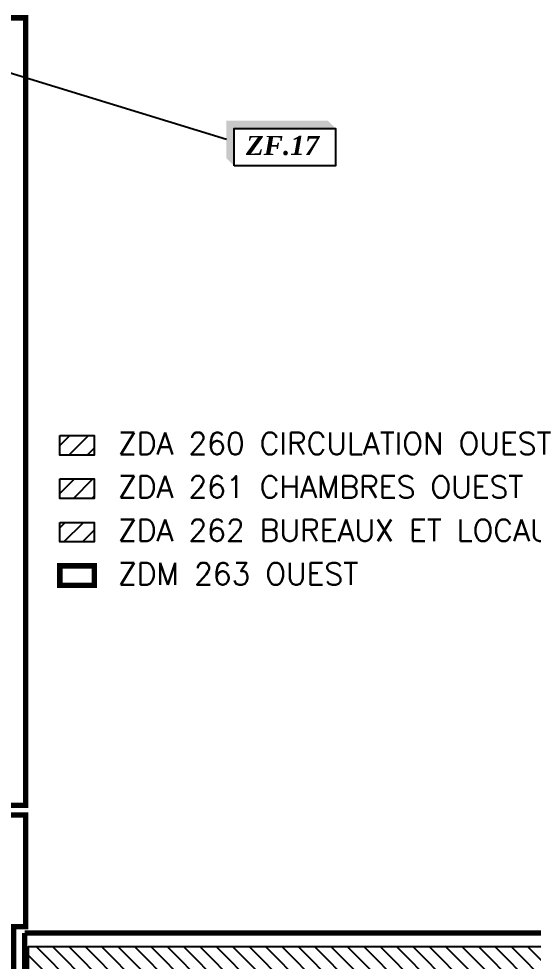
# Model space of a CAD drawing. Header units: millimetres. Extents: x 118.5 to 196.2, y -9.6 to 71.6.
# Drawn here: x 149.42 to 163.52, y 16.77 to 42.59 of the extents above; entities that cross this region are included whole.
import ezdxf

# ---------------------------------------------------------------- set-up
doc = ezdxf.new("R2010")
doc.units = ezdxf.units.MM
doc.linetypes.add('CONTINU', pattern=[0])
doc.layers.add('ATEIS ZONES MES', color=7, linetype='Continuous')
doc.layers.add('JCC-ZONING ZDA-ZDM', color=5, linetype='Continuous')
doc.styles.get("Standard").update_dxf_attribs({"font": 'romans.shx'})

msp = doc.modelspace()

# ---------------------------------------------------------------- hatches: boundary and pattern name
at = {"layer": 'JCC-ZONING ZDA-ZDM'}
h = msp.add_hatch(dxfattribs=at)
h.set_pattern_fill('ANSI31', color=56, scale=0.1125, style=0)
h.set_pattern_definition([(45, (112.36875, -28.4949), (-0.2525697, 0.2525697), [])])
h.paths.add_polyline_path([(150.541, 31.173), (151.487, 31.173), (151.487, 30.635), (150.541, 30.635)])
h = msp.add_hatch(dxfattribs=at)
h.set_pattern_fill('ANSI31', color=4, scale=0.1125, style=0)
h.set_pattern_definition([(45, (112.36875, -30.82025), (-0.2525697, 0.2525697), [])])
h.paths.add_polyline_path([(150.541, 29.982), (151.487, 29.982), (151.487, 29.445), (150.541, 29.445)])
h = msp.add_hatch(dxfattribs=at)
h.set_pattern_fill('ANSI31', color=31, scale=0.1125, style=0)
h.set_pattern_definition([(45, (101.42126, -73.0086), (-0.2525697, 0.2525697), [])])
h.paths.add_polyline_path([(150.541, 28.792), (151.487, 28.792), (151.487, 28.255), (150.541, 28.255)])
h = msp.add_hatch(dxfattribs=at)
h.set_pattern_fill('ANSI31', color=174, scale=0.1, angle=180, style=0)
h.set_pattern_definition([(315, (127.24325, 17.36704), (-0.2245064, -0.2245064), [])])
h.paths.add_polyline_path([(149.737, 12.922), (150.898, 12.922), (150.898, 13.38), (150.98, 13.462), (151.643, 14.072), (154.778, 14.072), (154.86, 13.99), (155.508, 13.342), (155.508, 12.922), (158.047, 12.922), (158.047, 13.342), (158.777, 14.072), (161.978, 14.072), (162.708, 13.342), (162.708, 12.922), (165.248, 12.922), (165.248, 13.342), (165.978, 14.072), (167.478, 14.072), (167.478, 17.162), (149.678, 17.162), (149.678, 12.922)])

# ---------------------------------------------------------------- linework, layer by layer
at = {"layer": 'ATEIS ZONES MES', "color": 5}
msp.add_line((155.11, 39.281), (144.157, 42.643), dxfattribs=at)
at = {"layer": 'ATEIS ZONES MES', "color": 5, "linetype": 'CONTINU'}
msp.add_lwpolyline([(155.319, 38.556), (155.32, 39.58), (158.099, 39.578), (158.099, 38.555)], close=True, dxfattribs=at)
for points in [[(155.11, 39.795), (155.109, 38.766), (155.32, 39.585)], [(157.89, 39.794), (155.11, 39.795), (155.32, 39.585)], [(155.32, 39.585), (158.099, 39.584), (157.89, 39.794)], [(155.109, 38.766), (155.319, 38.556), (155.32, 39.585)]]:
    msp.add_solid(points, dxfattribs=at)
at = {"layer": 'JCC-ZONING ZDA-ZDM', "const_width": 0.15}
msp.add_lwpolyline([(125.927, 42.692), (125.927, 28.092), (127.202, 28.092), (127.202, 21.092), (128.127, 21.092), (128.127, 21.092), (128.127, 21.092), (128.127, 21.092), (128.127, 21.092), (128.127, 21.092), (132.754, 21.092), (132.754, 20.405), (134.505, 20.405), (134.505, 20.671), (134.505, 20.872), (142.177, 20.866), (142.177, 21.042), (149.608, 21.042), (149.608, 42.612), (145.667, 42.612), (145.667, 42.712)], dxfattribs=at)
at = {"layer": 'JCC-ZONING ZDA-ZDM', "color": 56}
msp.add_lwpolyline([(150.541, 31.173), (151.487, 31.173), (151.487, 30.635), (150.541, 30.635)], close=True, dxfattribs=at)
at = {"layer": 'JCC-ZONING ZDA-ZDM', "color": 4}
msp.add_lwpolyline([(150.541, 29.982), (151.487, 29.982), (151.487, 29.445), (150.541, 29.445)], close=True, dxfattribs=at)
at = {"layer": 'JCC-ZONING ZDA-ZDM', "color": 31}
msp.add_lwpolyline([(150.541, 28.792), (151.487, 28.792), (151.487, 28.255), (150.541, 28.255)], close=True, dxfattribs=at)
at = {"layer": 'JCC-ZONING ZDA-ZDM', "const_width": 0.15}
msp.add_lwpolyline([(150.541, 27.602), (151.487, 27.602), (151.487, 27.065), (150.541, 27.065)], close=True, dxfattribs=at)
at = {"layer": 'JCC-ZONING ZDA-ZDM', "color": 17, "const_width": 0.15}
msp.add_lwpolyline([(149.427, 20.775), (149.608, 20.775), (149.608, 17.717), (149.277, 17.717), (149.277, 9.257), (147.249, 9.253), (147.249, 6.617), (127.202, 6.617), (127.202, 20.792), (132.487, 20.792), (132.487, 20.132), (134.796, 20.132), (134.796, 20.56), (142.272, 20.55), (142.313, 20.55), (142.313, 20.775), (149.608, 20.775)], dxfattribs=at)
at = {"layer": 'JCC-ZONING ZDA-ZDM', "color": 1, "const_width": 0.15}
for points in [[(149.577, 17.542), (149.577, 8.81), (149.577, 8.961), (147.527, 8.961), (147.527, 6.332), (140.478, 6.332), (140.478, -4.508), (147.678, -4.508), (147.678, -3.783), (149.327, -3.783), (149.327, -4.683), (167.528, -4.683)], [(167.527, 17.542), (149.878, 17.542), (149.577, 17.542)]]:
    msp.add_lwpolyline(points, dxfattribs=at)
at = {"layer": 'JCC-ZONING ZDA-ZDM', "color": 174}
msp.add_lwpolyline([(149.737, 12.922), (150.898, 12.922), (150.898, 13.38), (150.98, 13.462), (151.643, 14.072), (154.778, 14.072), (154.86, 13.99), (155.508, 13.342), (155.508, 12.922), (158.047, 12.922), (158.047, 13.342), (158.777, 14.072), (161.978, 14.072), (162.708, 13.342), (162.708, 12.922), (165.248, 12.922), (165.248, 13.342), (165.978, 14.072), (167.478, 14.072), (167.478, 17.162), (149.678, 17.162), (149.678, 12.922), (149.737, 12.922)], dxfattribs=at)

# ---------------------------------------------------------------- texts
at = {"layer": 'ATEIS ZONES MES', "insert": (155.645, 39.38), "char_height": 0.525, "width": 10.93839, "attachment_point": 1, "rotation": 359.9802}
msp.add_mtext('{\\fTimes New Roman|b1|i1|c0|p18;ZF.17}', dxfattribs=at)
at = {"layer": 'JCC-ZONING ZDA-ZDM', "color": 56, "insert": (152.139, 31.253), "char_height": 0.6, "width": 18.5478, "attachment_point": 1}
msp.add_mtext('ZDA 260 CIRCULATION OUEST', dxfattribs=at)
at = {"layer": 'JCC-ZONING ZDA-ZDM', "color": 4, "insert": (152.139, 30.063), "char_height": 0.6, "width": 18.5478, "attachment_point": 1}
msp.add_mtext('ZDA 261 CHAMBRES OUEST', dxfattribs=at)
at = {"layer": 'JCC-ZONING ZDA-ZDM', "color": 31, "insert": (152.139, 28.873), "char_height": 0.6, "width": 18.5478, "attachment_point": 1}
msp.add_mtext('ZDA 262 BUREAUX ET LOCAUX OUEST', dxfattribs=at)
at = {"layer": 'JCC-ZONING ZDA-ZDM', "insert": (152.139, 27.682), "char_height": 0.6, "width": 14.89195, "attachment_point": 1}
msp.add_mtext('ZDM 263 OUEST', dxfattribs=at)

doc.saveas('drawing.dxf')
